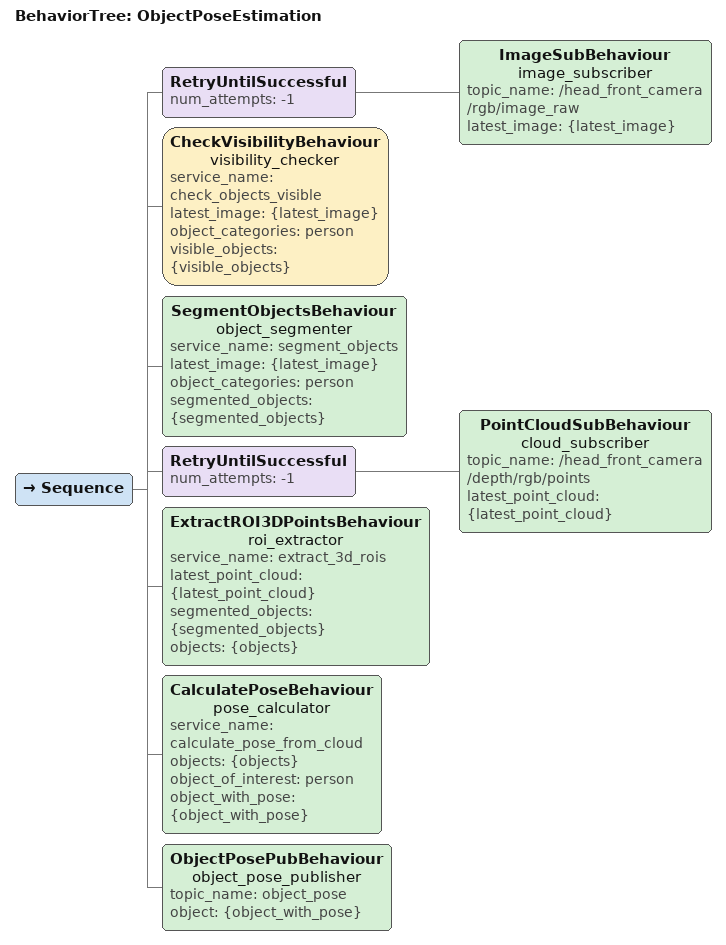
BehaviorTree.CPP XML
<root BTCPP_format="4">
    <BehaviorTree ID="ObjectPoseEstimation">
        <Sequence>
            <RetryUntilSuccessful num_attempts="-1">
                <ImageSubBehaviour name="image_subscriber" topic_name="/head_front_camera/rgb/image_raw" latest_image="{latest_image}" />
            </RetryUntilSuccessful>
            <CheckVisibilityBehaviour name="visibility_checker" service_name="check_objects_visible" latest_image="{latest_image}" object_categories="person" visible_objects="{visible_objects}" />
            <SegmentObjectsBehaviour name="object_segmenter" service_name="segment_objects" latest_image="{latest_image}" object_categories="person" segmented_objects="{segmented_objects}" />
            <RetryUntilSuccessful num_attempts="-1">
                <PointCloudSubBehaviour name="cloud_subscriber" topic_name="/head_front_camera/depth/rgb/points" latest_point_cloud="{latest_point_cloud}" />
            </RetryUntilSuccessful>
            <ExtractROI3DPointsBehaviour name="roi_extractor" service_name="extract_3d_rois" latest_point_cloud="{latest_point_cloud}" segmented_objects="{segmented_objects}" objects="{objects}" />
            <CalculatePoseBehaviour name="pose_calculator" service_name="calculate_pose_from_cloud" objects="{objects}" object_of_interest="person" object_with_pose="{object_with_pose}" />
            <ObjectPosePubBehaviour name="object_pose_publisher" topic_name="object_pose" object="{object_with_pose}" />
        </Sequence>
    </BehaviorTree>
</root>
